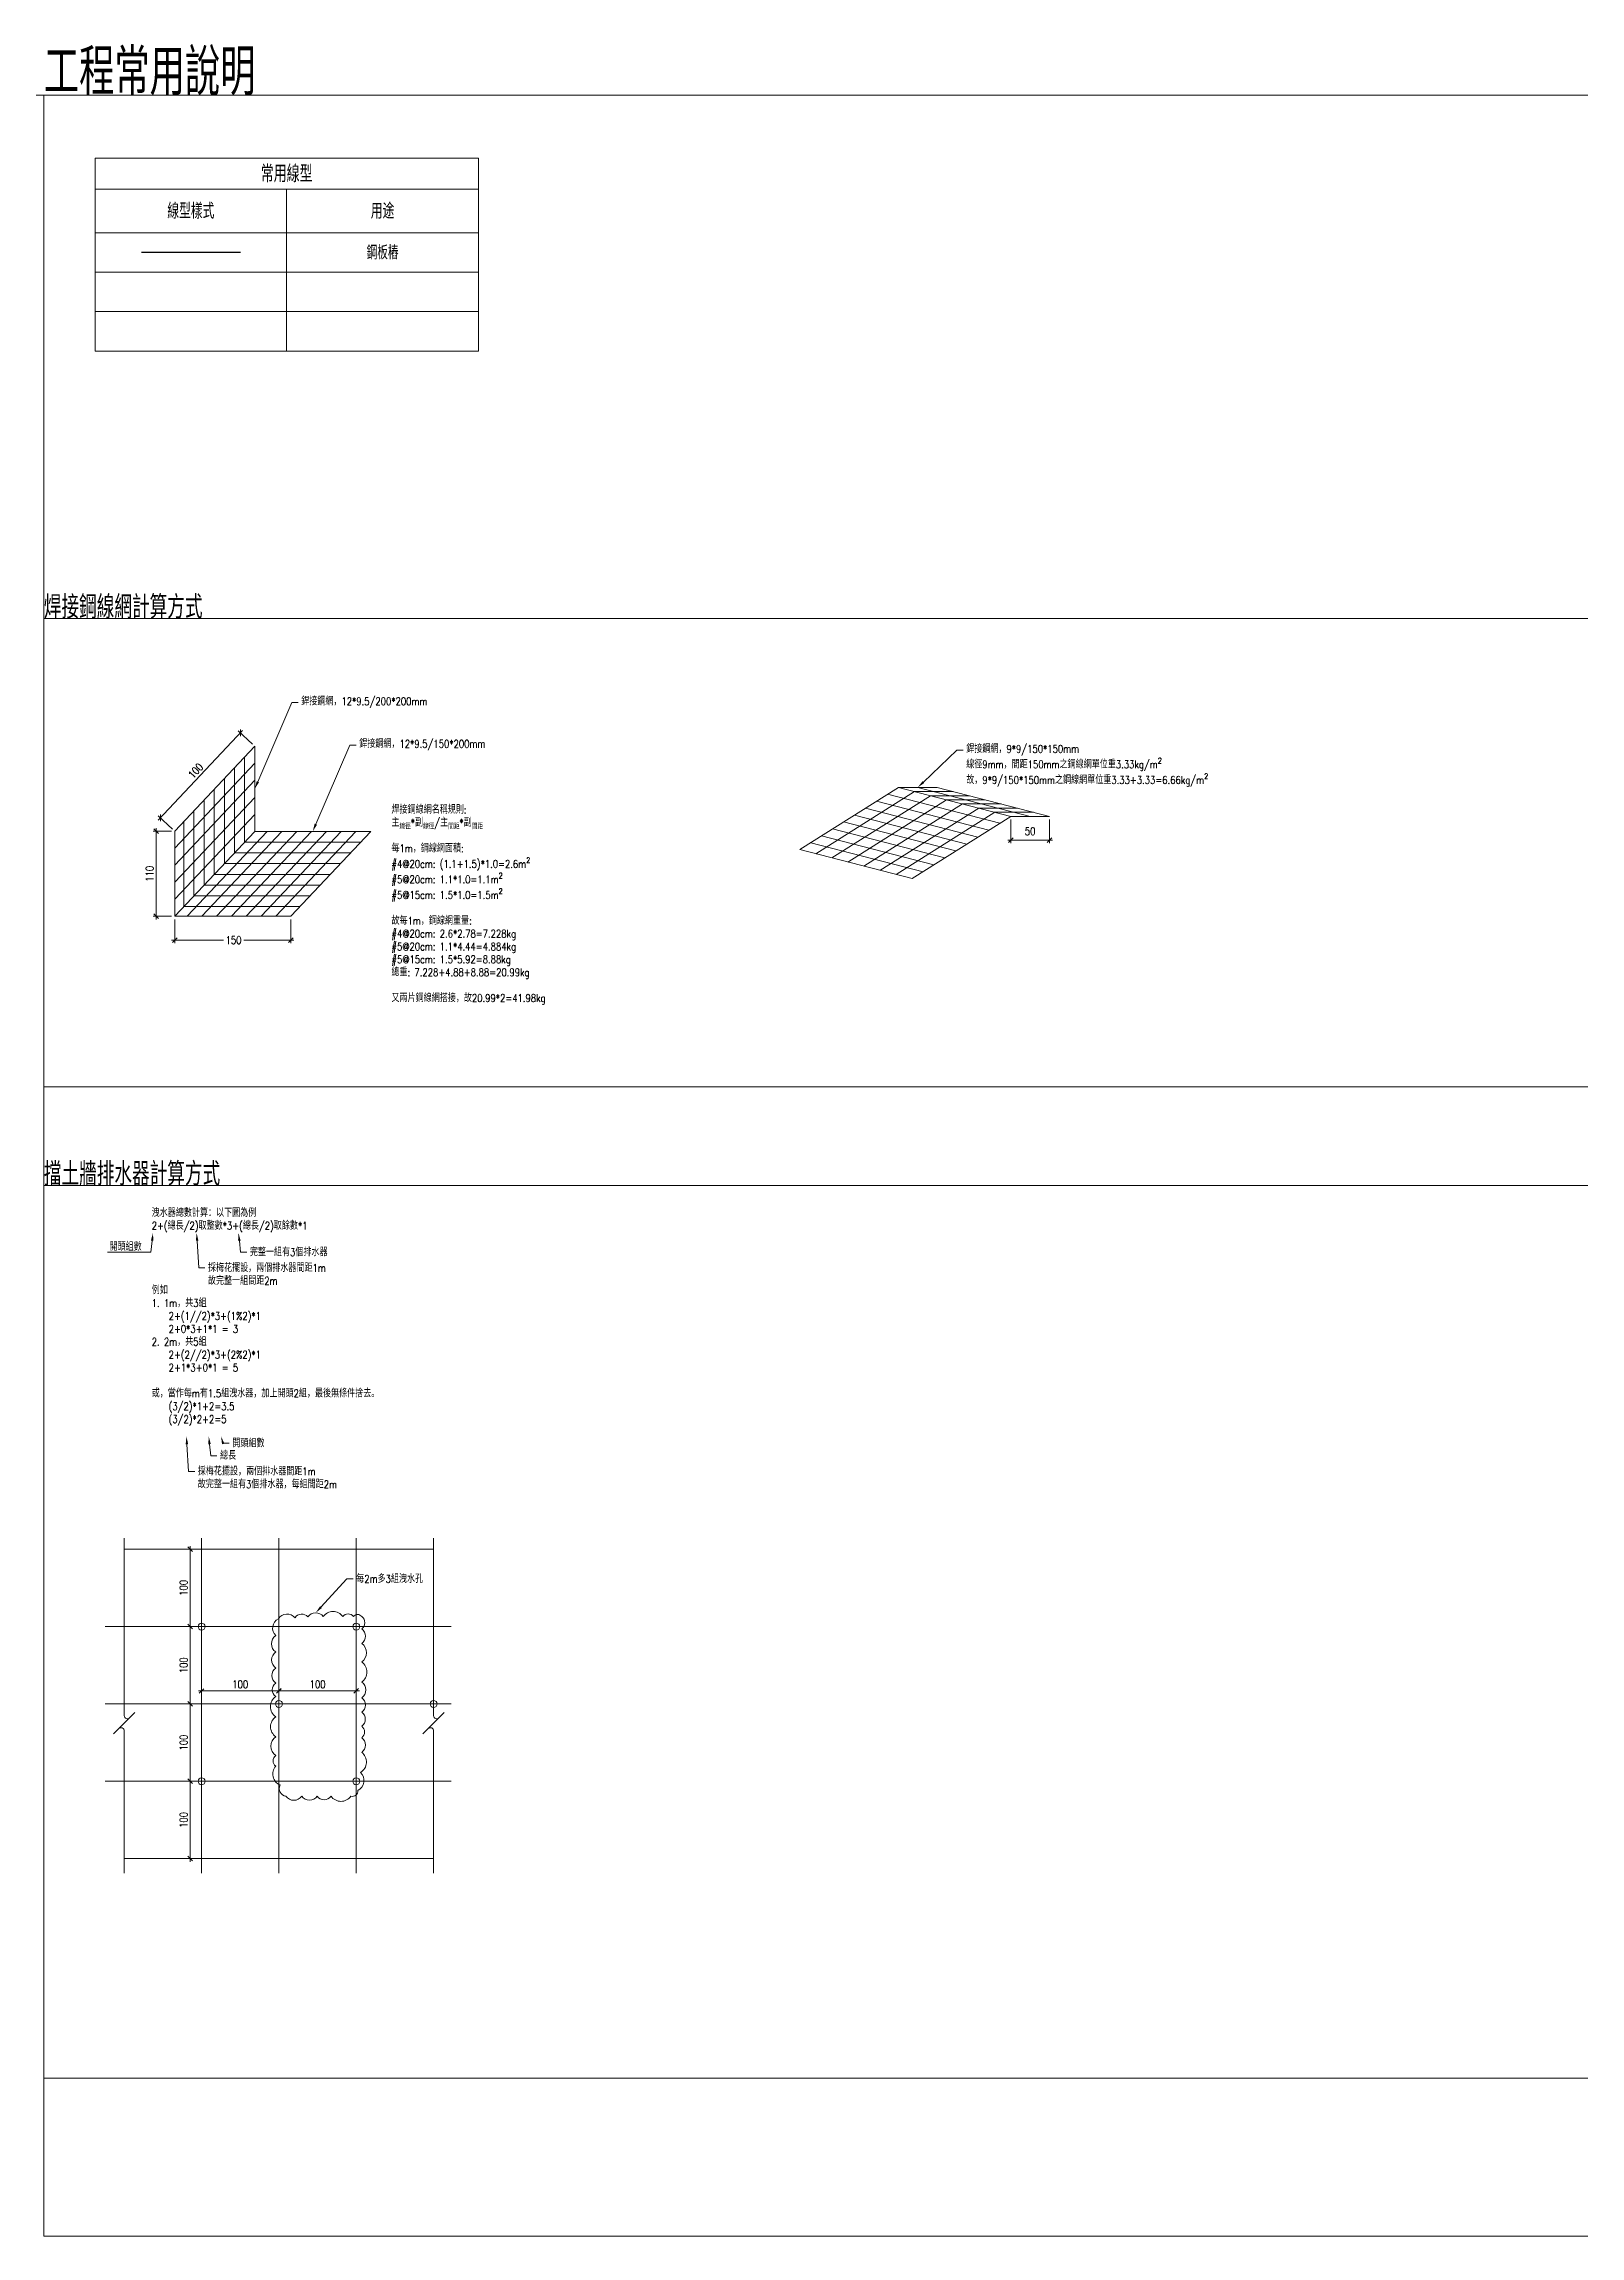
# Model space of a CAD drawing. Header units: metres. Extents: x 32532 to 44888, y 17979 to 24114.
# Drawn here: x 40915 to 42902, y 21280 to 24114 of the extents above; entities that cross this region are included whole.
import ezdxf
from ezdxf import colors
from ezdxf.entities.mleader import LeaderData, LeaderLine
from ezdxf.math import Vec2, Vec3

# ---------------------------------------------------------------- set-up
doc = ezdxf.new("R2010")
doc.units = ezdxf.units.M
doc.layers.get('0').update_dxf_attribs({"linetype": 'CONTINUOUS', "lineweight": 0})
doc.layers.get('Defpoints').update_dxf_attribs({"linetype": 'CONTINUOUS', "lineweight": 0})
for name, color, linetype, lineweight in [('c1', 1, 'CONTINUOUS', 0), ('c2', 2, 'CONTINUOUS', 0), ('c3', 3, 'CONTINUOUS', 0), ('c6', 6, 'CONTINUOUS', 0), ('c7', 7, 'CONTINUOUS', 0), ('dim標註', 4, 'CONTINUOUS', 0), ('文字註解', 3, 'CONTINUOUS', 0)]:
    doc.layers.add(name, color=color, linetype=linetype, lineweight=lineweight)
doc.layers.add('mview', color=5, linetype='CONTINUOUS', lineweight=0, plot=False)
doc.layers.add('臨時擋土設施', color=9, linetype='93214L')
doc.styles.add('Aeh', font='simplex.shx', dxfattribs={"width": 0.8, "bigfont": 'ae.shx'})
doc.linetypes.add('93214L', pattern='A,1,[4,AN02.SHX,S=0.1,R=180,X=-0.1,Y=0],2', length=3)
doc.dimstyles.new('joe_40', dxfattribs={"dimscale": 40, "dimtxt": 0.25, "dimasz": 0.15, "dimexe": 0.1, "dimexo": 0.1, "dimgap": 0.09, "dimtad": 1, "dimrnd": 0.01, "dimdsep": 46, "dimtxsty": 'Aeh', "dimblk": 'OBLIQUE', "dimcen": 0.5, "dimdle": 0.1, "dimclrd": 256, "dimclre": 256, "dimclrt": 6, "dimadec": 0, "dimazin": 0, "dimtfac": 1, "dimtix": 1, "dimtmove": 2, "dimatfit": 3, "dimfxl": 1, "dimtolj": 1, "dimlwd": -1, "dimlwe": -1, "dimarcsym": 0})

# ---------------------------------------------------------------- blocks, each defined once
blk = doc.blocks.new('*T30')
at = {"layer": '文字註解', "color": 0, "linetype": 'ByBlock', "lineweight": -2, "transparency": 16777216}
for p, q in [((0, 0), (495.7, 0)), ((0, 0), (0, -249.3)), ((495.7, 0), (495.7, -249.3)), ((0, -40), (495.7, -40)), ((247.8, -40), (247.8, -249.3)), ((0, -96.3), (495.7, -96.3)), ((0, -147.3), (495.7, -147.3)), ((0, -198.3), (495.7, -198.3)), ((0, -249.3), (495.7, -249.3))]:
    blk.add_line(p, q, dxfattribs=at)
at = {"layer": '文字註解', "transparency": 16777216, "attachment_point": 5, "style": 'Aeh'}
for s, insert, char_height, width in [('常用線型', (247.8, -20), 22, 492.682), ('線型樣式', (123.9, -68.2), 20, 244.841), ('用途', (371.8, -68.2), 20, 244.841), ('鋼板樁', (371.8, -121.8), 18, 244.841)]:
    blk.add_mtext(s, dxfattribs=dict(at, insert=insert, char_height=char_height, width=width))
blk = doc.blocks.new('_Oblique')
at = {"color": 0, "linetype": 'ByBlock', "lineweight": -2}
blk.add_line((-0.5, -0.5), (0.5, 0.5), dxfattribs=at)
blk = doc.blocks.new('*D32')
at = {"layer": 'Defpoints', "color": 0, "transparency": 16777216}
for p in [(180551.5, 2549704.4), (180575.3, 2549704.4), (180575.3, 2549594.4)]:
    blk.add_point(p, dxfattribs=at)
at = {"layer": 'dim標註', "transparency": 16777216}
for p, q in [((180571.3, 2549704.4), (180547.5, 2549704.4)), ((180551.5, 2549590.4), (180551.5, 2549708.4)), ((180571.3, 2549594.4), (180547.5, 2549594.4))]:
    blk.add_line(p, q, dxfattribs=at)
at = {"layer": 'dim標註', "transparency": 16777216, "xscale": 6, "yscale": 6, "zscale": 6}
for p, rotation in [((180551.5, 2549704.4), 90), ((180551.5, 2549594.4), 270)]:
    blk.add_blockref('_Oblique', p, dxfattribs=dict(at, rotation=rotation))
at = {"layer": 'dim標註', "color": 6, "transparency": 16777216, "insert": (180542.9, 2549649.4), "char_height": 10, "attachment_point": 5, "rotation": 90, "style": 'Aeh'}
blk.add_mtext('\\A1;110', dxfattribs=at)
blk = doc.blocks.new('*D33')
at = {"layer": 'Defpoints', "color": 0, "transparency": 16777216}
for p in [(180575.3, 2549594.4), (180725.3, 2549594.4), (180725.3, 2549563.6)]:
    blk.add_point(p, dxfattribs=at)
at = {"layer": 'dim標註', "transparency": 16777216}
for p, q in [((180575.3, 2549590.4), (180575.3, 2549559.6)), ((180725.3, 2549590.4), (180725.3, 2549559.6)), ((180571.3, 2549563.6), (180638.3, 2549563.6)), ((180729.3, 2549563.6), (180664.6, 2549563.6))]:
    blk.add_line(p, q, dxfattribs=at)
at = {"layer": 'dim標註', "transparency": 16777216, "xscale": 6, "yscale": 6, "zscale": 6, "rotation": 180}
blk.add_blockref('_Oblique', (180575.3, 2549563.6), dxfattribs=at)
at = {"layer": 'dim標註', "transparency": 16777216, "xscale": 6, "yscale": 6, "zscale": 6}
blk.add_blockref('_Oblique', (180725.3, 2549563.6), dxfattribs=at)
at = {"layer": 'dim標註', "color": 6, "transparency": 16777216, "insert": (180651.4, 2549563.6), "char_height": 10, "attachment_point": 5, "style": 'Aeh'}
blk.add_mtext('\\A1;150', dxfattribs=at)
blk = doc.blocks.new('*D31')
at = {"layer": 'Defpoints', "color": 0, "transparency": 16777216}
for p in [(180660.4, 2549831.6), (180678.8, 2549814.2), (180575.3, 2549704.4)]:
    blk.add_point(p, dxfattribs=at)
at = {"layer": 'dim標註', "transparency": 16777216}
for p, q in [((180554.1, 2549718.9), (180663.1, 2549834.6)), ((180675.9, 2549817), (180657.5, 2549834.4)), ((180572.4, 2549707.1), (180554, 2549724.5))]:
    blk.add_line(p, q, dxfattribs=at)
at = {"layer": 'dim標註', "transparency": 16777216, "xscale": 6, "yscale": 6, "zscale": 6}
for p, rotation in [((180660.4, 2549831.6), 46.70244057318017), ((180556.9, 2549721.8), 226.7024405731802)]:
    blk.add_blockref('_Oblique', p, dxfattribs=dict(at, rotation=rotation))
at = {"layer": 'dim標註', "color": 6, "transparency": 16777216, "insert": (180602.4, 2549782.6), "char_height": 10, "attachment_point": 5, "rotation": 46.7024, "style": 'Aeh'}
blk.add_mtext('\\A1;100', dxfattribs=at)
blk = doc.blocks.new('*D35')
at = {"layer": 'Defpoints', "color": 0, "transparency": 16777216}
for p in [(180093.4, 2549684), (180143.4, 2549684), (180143.4, 2549653.2)]:
    blk.add_point(p, dxfattribs=at)
at = {"layer": 'dim標註', "transparency": 16777216}
for p, q in [((180093.4, 2549680), (180093.4, 2549649.2)), ((180143.4, 2549680), (180143.4, 2549649.2)), ((180089.4, 2549653.2), (180147.4, 2549653.2))]:
    blk.add_line(p, q, dxfattribs=at)
at = {"layer": 'dim標註', "transparency": 16777216, "xscale": 6, "yscale": 6, "zscale": 6, "rotation": 180}
blk.add_blockref('_Oblique', (180093.4, 2549653.2), dxfattribs=at)
at = {"layer": 'dim標註', "transparency": 16777216, "xscale": 6, "yscale": 6, "zscale": 6}
blk.add_blockref('_Oblique', (180143.4, 2549653.2), dxfattribs=at)
at = {"layer": 'dim標註', "color": 6, "transparency": 16777216, "insert": (180118.4, 2549664.8), "char_height": 10, "attachment_point": 5, "style": 'Aeh'}
blk.add_mtext('\\A1;50', dxfattribs=at)
blk = doc.blocks.new('*U38')
at = {"color": 0, "linetype": 'Continuous'}
blk.add_line((-2.3, -2.3), (2.3, 2.3), dxfattribs=at)
for points in [[(0, 39.9), (0, 1.62)], [(0, -1.62), (0, -32.31)]]:
    blk.add_lwpolyline(points, dxfattribs=at)
for centre, radius, start, end in [((0.68, 1.64), 0.678, 180.9936, 313.9956), ((-0.67, -1.62), 0.673, 360, 134.9893)]:
    blk.add_arc(centre, radius, start, end, dxfattribs=at)
blk = doc.blocks.new('*D65')
at = {"layer": 'Defpoints', "color": 0, "transparency": 16777216}
for p in [(85.4, 100), (100, 100), (100, 0)]:
    blk.add_point(p, dxfattribs=at)
at = {"layer": 'dim標註', "transparency": 16777216}
for p, q in [((96, 100), (81.4, 100)), ((85.4, -4), (85.4, 104)), ((96, 0), (81.4, 0))]:
    blk.add_line(p, q, dxfattribs=at)
at = {"layer": 'dim標註', "transparency": 16777216, "xscale": 6, "yscale": 6, "zscale": 6}
for p, rotation in [((85.4, 100), 90), ((85.4, 0), 270)]:
    blk.add_blockref('_Oblique', p, dxfattribs=dict(at, rotation=rotation))
at = {"layer": 'dim標註', "color": 6, "transparency": 16777216, "insert": (76.8, 50), "char_height": 10, "attachment_point": 5, "rotation": 90, "style": 'Aeh'}
blk.add_mtext('\\A1;100', dxfattribs=at)
blk = doc.blocks.new('*D66')
at = {"layer": 'Defpoints', "color": 0, "transparency": 16777216}
for p in [(85.4, 300), (100, 300), (100, 200)]:
    blk.add_point(p, dxfattribs=at)
at = {"layer": 'dim標註', "transparency": 16777216}
for p, q in [((96, 300), (81.4, 300)), ((85.4, 196), (85.4, 304)), ((96, 200), (81.4, 200))]:
    blk.add_line(p, q, dxfattribs=at)
at = {"layer": 'dim標註', "transparency": 16777216, "xscale": 6, "yscale": 6, "zscale": 6}
for p, rotation in [((85.4, 300), 90), ((85.4, 200), 270)]:
    blk.add_blockref('_Oblique', p, dxfattribs=dict(at, rotation=rotation))
at = {"layer": 'dim標註', "color": 6, "transparency": 16777216, "insert": (76.8, 250), "char_height": 10, "attachment_point": 5, "rotation": 90, "style": 'Aeh'}
blk.add_mtext('\\A1;100', dxfattribs=at)
blk = doc.blocks.new('*D67')
at = {"layer": 'Defpoints', "color": 0, "transparency": 16777216}
for p in [(85.4, 200), (100, 200), (100, 100)]:
    blk.add_point(p, dxfattribs=at)
at = {"layer": 'dim標註', "transparency": 16777216}
for p, q in [((96, 200), (81.4, 200)), ((85.4, 96), (85.4, 204)), ((96, 100), (81.4, 100))]:
    blk.add_line(p, q, dxfattribs=at)
at = {"layer": 'dim標註', "transparency": 16777216, "xscale": 6, "yscale": 6, "zscale": 6}
for p, rotation in [((85.4, 200), 90), ((85.4, 100), 270)]:
    blk.add_blockref('_Oblique', p, dxfattribs=dict(at, rotation=rotation))
at = {"layer": 'dim標註', "color": 6, "transparency": 16777216, "insert": (76.8, 150), "char_height": 10, "attachment_point": 5, "rotation": 90, "style": 'Aeh'}
blk.add_mtext('\\A1;100', dxfattribs=at)
blk = doc.blocks.new('*D39')
at = {"layer": 'Defpoints', "color": 0, "transparency": 16777216}
for p in [(179967.1, 2549294.9), (179981.7, 2549294.9), (179981.7, 2549194.9)]:
    blk.add_point(p, dxfattribs=at)
at = {"layer": 'dim標註', "transparency": 16777216}
for p, q in [((179977.7, 2549294.9), (179963.1, 2549294.9)), ((179967.1, 2549190.9), (179967.1, 2549298.9)), ((179977.7, 2549194.9), (179963.1, 2549194.9))]:
    blk.add_line(p, q, dxfattribs=at)
at = {"layer": 'dim標註', "transparency": 16777216, "xscale": 6, "yscale": 6, "zscale": 6}
for p, rotation in [((179967.1, 2549294.9), 90), ((179967.1, 2549194.9), 270)]:
    blk.add_blockref('_Oblique', p, dxfattribs=dict(at, rotation=rotation))
at = {"layer": 'dim標註', "color": 6, "transparency": 16777216, "insert": (179958.5, 2549244.9), "char_height": 10, "attachment_point": 5, "rotation": 90, "style": 'Aeh'}
blk.add_mtext('\\A1;100', dxfattribs=at)
blk = doc.blocks.new('*D40')
at = {"layer": 'Defpoints', "color": 0, "transparency": 16777216}
for p in [(179981.7, 2549094.9), (180081.7, 2549111.6), (180081.7, 2549094.9)]:
    blk.add_point(p, dxfattribs=at)
at = {"layer": 'dim標註', "transparency": 16777216}
for p, q in [((179977.7, 2549111.6), (180085.7, 2549111.6)), ((179981.7, 2549098.9), (179981.7, 2549115.6)), ((180081.7, 2549098.9), (180081.7, 2549115.6))]:
    blk.add_line(p, q, dxfattribs=at)
at = {"layer": 'dim標註', "transparency": 16777216, "xscale": 6, "yscale": 6, "zscale": 6, "rotation": 180}
blk.add_blockref('_Oblique', (179981.7, 2549111.6), dxfattribs=at)
at = {"layer": 'dim標註', "transparency": 16777216, "xscale": 6, "yscale": 6, "zscale": 6}
blk.add_blockref('_Oblique', (180081.7, 2549111.6), dxfattribs=at)
at = {"layer": 'dim標註', "color": 6, "transparency": 16777216, "insert": (180031.7, 2549120.2), "char_height": 10, "attachment_point": 5, "style": 'Aeh'}
blk.add_mtext('\\A1;100', dxfattribs=at)
blk = doc.blocks.new('*D68')
at = {"layer": 'Defpoints', "color": 0, "transparency": 16777216}
for p in [(200, 200), (300, 216.8), (300, 200)]:
    blk.add_point(p, dxfattribs=at)
at = {"layer": 'dim標註', "transparency": 16777216}
for p, q in [((196, 216.8), (304, 216.8)), ((200, 204), (200, 220.8)), ((300, 204), (300, 220.8))]:
    blk.add_line(p, q, dxfattribs=at)
at = {"layer": 'dim標註', "transparency": 16777216, "xscale": 6, "yscale": 6, "zscale": 6, "rotation": 180}
blk.add_blockref('_Oblique', (200, 216.8), dxfattribs=at)
at = {"layer": 'dim標註', "transparency": 16777216, "xscale": 6, "yscale": 6, "zscale": 6}
blk.add_blockref('_Oblique', (300, 216.8), dxfattribs=at)
at = {"layer": 'dim標註', "color": 6, "transparency": 16777216, "insert": (250, 225.4), "char_height": 10, "attachment_point": 5, "style": 'Aeh'}
blk.add_mtext('\\A1;100', dxfattribs=at)
blk = doc.blocks.new('焊接鋼線網表示法')
at = {"layer": 'c3'}
for points in [[(240.399, 95.938), (90.399, 95.938), (90.399, 205.938)], [(253.501, 109.842), (103.501, 109.842), (103.501, 219.842)], [(214.196, 68.128), (64.196, 68.128), (64.196, 178.128)], [(227.297, 82.033), (77.297, 82.033), (77.297, 192.033)], [(187.992, 40.319), (37.992, 40.319), (37.992, 150.319)], [(201.094, 54.224), (51.094, 54.224), (51.094, 164.224)], [(161.788, 12.51), (11.788, 12.51), (11.788, 122.51)], [(174.89, 26.415), (24.89, 26.415), (24.89, 136.415)], [(150, 0), (0, 0), (0, 110)]]:
    blk.add_lwpolyline(points, dxfattribs=at)
at = {"layer": 'c7'}
for points in [[(0, 110), (103.501, 219.842)], [(0, 88), (103.501, 197.842)], [(0, 66), (103.501, 175.842)], [(0, 44), (103.501, 153.842)], [(0, 22), (103.501, 131.842)], [(0, 0), (103.501, 109.842)], [(15.889, 0), (119.391, 109.842)], [(35.048, 0), (138.549, 109.842)], [(54.207, 0), (157.708, 109.842)], [(73.365, 0), (176.867, 109.842)], [(92.524, 0), (196.025, 109.842)], [(111.683, 0), (215.184, 109.842)], [(130.841, 0), (234.343, 109.842)], [(150, 0), (253.501, 109.842)]]:
    blk.add_lwpolyline(points, dxfattribs=at)
at = {"layer": 'dim標註', "insert": (280.238, 142.876), "char_height": 10, "attachment_point": 1, "style": 'Aeh'}
blk.add_mtext_dynamic_manual_height_columns('\\A1;{\\C6;焊接鋼線網名稱規則:\\P主\\H0.7x;\\S^ 線徑;\\H1.42857x;*副\\H0.7x;\\S^ 線徑;\\H1.42857x;/主\\H0.7x;\\S^ 間距;\\H1.42857x;*副\\H0.7x;\\S^ 間距;\\H1.42857x;\\P\\P每1m，鋼線網面積:\\P#4@20cm: (1.1+1.5)*1.0=2.6m\\H0.7x;\\S2^ ;\\H1.42857x;\\P#5@20cm: 1.1*1.0=1.1m\\H0.7x;\\S2^ ;\\H1.42857x;\\P#5@15cm: 1.5*1.0=1.5m\\H0.7x;\\S2^ ;\\H1.42857x;\\P\\P故每1m，鋼線網重量:\\P#4@20cm: 2.6*2.78=7.228kg\\P#5@20cm: 1.1*4.44=4.884kg\\P#5@15cm: 1.5*5.92=8.88kg\\P總重: 7.228+4.88+8.88=20.99kg\\P\\P又兩片鋼線網搭接，故20.99*2=41.98kg}', width=296.44791, gutter_width=150, heights=[0], dxfattribs=at)
at = {"layer": 'dim標註'}
dim = blk.add_aligned_dim(p1=(0, 110), p2=(103.501, 219.842), distance=25.378, text='100', dimstyle='joe_40', dxfattribs=at)
dim.commit()
dim.dimension.update_dxf_attribs({"geometry": '*D31', "text_midpoint": (27.022, 188.223), "insert": (-180575.339, -2549594.399)})
dim = blk.add_linear_dim(base=(-23.822, 110), p1=(0, 0), p2=(0, 110), angle=90, dimstyle='joe_40', dxfattribs=at)
dim.commit()
dim.dimension.update_dxf_attribs({"geometry": '*D32', "text_midpoint": (-32.422, 55), "insert": (-180575.339, -2549594.399)})
dim = blk.add_linear_dim(base=(150, -30.83), p1=(0, 0), p2=(150, 0), dimstyle='joe_40', dxfattribs=at)
dim.commit()
dim.dimension.update_dxf_attribs({"geometry": '*D33', "text_midpoint": (76.097, -30.83), "dimtype": 128, "insert": (-180575.339, -2549594.399)})
ml = blk.add_multileader_mtext('Standard', dxfattribs=at)
ml.set_content('銲接鋼網，12*9.5/200*200mm', color=6, style='Aeh')
ml.set_leader_properties(color=256, linetype='ByLayer', lineweight=-1)
ml.build(insert=Vec2(0, 0))
ml.multileader.update_dxf_attribs({"text_right_attachment_type": 6, "dogleg_length": 0.2, "arrow_head_size": 10, "scale": 40})
ctx = ml.context
ctx.base_point, ctx.scale, ctx.char_height, ctx.arrow_head_size, ctx.landing_gap_size, ctx.plane_origin = Vec3(159.566, 276.323), 40, 10, 10, 4, Vec3(103.501, 164.842)
ctx.right_attachment = 6
notes = []
notes.append((ctx, [(0, (1, 1, 0), (151.566, 276.323), (1, 0), 8, [(0, [(103.501, 164.842)], 0, [])])]))
ctx.mtext.insert, ctx.mtext.flow_direction = Vec3(163.566, 282.99), 5
ml = blk.add_multileader_mtext('Standard', dxfattribs=at)
ml.set_content('銲接鋼網，12*9.5/150*200mm', color=6, style='Aeh')
ml.set_leader_properties(color=256, linetype='ByLayer', lineweight=-1)
ml.build(insert=Vec2(0, 0))
ml.multileader.update_dxf_attribs({"text_right_attachment_type": 6, "dogleg_length": 0.2, "arrow_head_size": 10, "scale": 40})
ctx = ml.context
ctx.base_point, ctx.scale, ctx.char_height, ctx.arrow_head_size, ctx.landing_gap_size, ctx.plane_origin = Vec3(234.566, 221.323), 40, 10, 10, 4, Vec3(178.501, 109.842)
ctx.right_attachment = 6
notes.append((ctx, [(0, (1, 1, 0), (226.566, 221.323), (1, 0), 8, [(0, [(178.501, 109.842)], 0, [])])]))
ctx.mtext.insert, ctx.mtext.flow_direction = Vec3(238.566, 227.99), 5
for ctx, leaders in notes:
    for number, flags, end, landing, length, lines in leaders:
        leader = LeaderData()
        leader.index, (leader.has_last_leader_line, leader.has_dogleg_vector, leader.attachment_direction) = number, flags
        leader.last_leader_point, leader.dogleg_vector, leader.dogleg_length = Vec3(end), Vec3(landing), length
        for number, points, colour, breaks in lines:
            line = LeaderLine()
            line.index, line.vertices, line.color, line.breaks = number, Vec3.list(points), colors.encode_raw_color(colour), breaks
            leader.lines.append(line)
        ctx.leaders.append(leader)
blk = doc.blocks.new('單位面積焊接鋼線網計算')
at = {"layer": 'c3'}
for points in [[(244.538, 25.119), (99.297, 62.605)], [(258.723, 34.062), (113.482, 71.548)], [(272.908, 43.006), (127.668, 80.492)], [(297.908, 43.006), (152.668, 80.492)], [(322.908, 43.006), (177.668, 80.492)], [(201.982, -1.712), (56.741, 35.774)], [(216.167, 7.232), (70.926, 44.718)], [(230.352, 16.175), (85.112, 53.661)], [(145.241, -37.486), (0, 0)], [(159.426, -28.542), (14.185, 8.944)], [(173.611, -19.599), (28.371, 17.887)], [(187.796, -10.655), (42.556, 26.831)]]:
    blk.add_lwpolyline(points, dxfattribs=at)
at = {"layer": 'c7'}
for points in [[(0, 0), (127.668, 80.492), (177.668, 80.492)], [(20.749, -5.355), (148.416, 75.136), (198.416, 75.136)], [(41.497, -10.71), (169.165, 69.781), (219.165, 69.781)], [(62.246, -16.065), (189.913, 64.426), (239.913, 64.426)], [(82.995, -21.42), (210.662, 59.071), (260.662, 59.071)], [(103.743, -26.776), (231.411, 53.716), (281.411, 53.716)], [(124.492, -32.131), (252.159, 48.361), (302.159, 48.361)], [(145.241, -37.486), (272.908, 43.006), (322.908, 43.006)]]:
    blk.add_lwpolyline(points, dxfattribs=at)
at = {"layer": 'dim標註'}
dim = blk.add_linear_dim(base=(322.908, 12.176), p1=(272.908, 43.006), p2=(322.908, 43.006), dimstyle='joe_40', dxfattribs=at)
dim.commit()
dim.dimension.update_dxf_attribs({"geometry": '*D35', "text_midpoint": (297.878, 23.796), "dimtype": 128, "insert": (-179820.526, -2549640.992)})
ml = blk.add_multileader_mtext('Standard', dxfattribs=at)
ml.set_content('\\A1;銲接鋼網，9*9/150*150mm\\P線徑9mm，間距150mm之鋼線網單位重3.33kg/m{\\H0.7x;\\S2^ ;}\\P故，9*9/150*150mm之鋼線網單位重3.33+3.33=6.66kg/m{\\H0.7x;\\S2^ ;}', color=6, style='Aeh')
ml.set_leader_properties(color=256, linetype='ByLayer', lineweight=-1)
ml.build(insert=Vec2(0, 0))
ml.multileader.update_dxf_attribs({"text_right_attachment_type": 6, "dogleg_length": 0.2, "arrow_head_size": 10, "scale": 40})
ctx = ml.context
ctx.base_point, ctx.scale, ctx.char_height, ctx.arrow_head_size, ctx.landing_gap_size, ctx.plane_origin = Vec3(211.308, 128.588), 40, 10, 10, 4, Vec3(152.668, 80.492)
ctx.right_attachment = 6
notes = []
notes.append((ctx, [(0, (1, 1, 0), (203.308, 128.588), (1, 0), 8, [(0, [(152.668, 80.492)], 0, [])])]))
ctx.mtext.insert, ctx.mtext.flow_direction = Vec3(215.308, 135.255), 5
for ctx, leaders in notes:
    for number, flags, end, landing, length, lines in leaders:
        leader = LeaderData()
        leader.index, (leader.has_last_leader_line, leader.has_dogleg_vector, leader.attachment_direction) = number, flags
        leader.last_leader_point, leader.dogleg_vector, leader.dogleg_length = Vec3(end), Vec3(landing), length
        for number, points, colour, breaks in lines:
            line = LeaderLine()
            line.index, line.vertices, line.color, line.breaks = number, Vec3.list(points), colors.encode_raw_color(colour), breaks
            leader.lines.append(line)
        ctx.leaders.append(leader)
blk = doc.blocks.new('排水器計算方式')
at = {"layer": 'c1'}
blk.add_lwpolyline([(306.985, 312.843, -0.52056705), (306.985, 297.056, -0.52056705), (306.985, 278.187, -0.52056705), (306.985, 254.231, -0.52056705), (306.985, 228.222, -0.52056705), (306.985, 207.895, -0.52056705), (306.985, 189.2, -0.52056705), (306.985, 171.175, -0.52056705), (306.985, 156.326, -0.52056705), (306.985, 137.414, -0.52056705), (305.61, 111.332, -0.52056705), (302.083, 88.154, -0.52056705), (293.099, 80.739, -0.52056705), (267.333, 80.739, -0.52056705), (249.515, 80.739, -0.52056705), (229.505, 80.739, -0.52056705), (209.038, 80.739, -0.52056705), (201.563, 95.215, -0.52056705), (195.907, 119.636, -0.52056705), (195.907, 133.107, -0.52056705), (195.907, 157.632, -0.52056705), (195.907, 183.404, -0.52056705), (195.907, 209.552, -0.52056705), (195.907, 226.878, -0.52056705), (195.907, 246.452, -0.52056705), (195.907, 267.165, -0.52056705), (195.907, 288.455, -0.52056705), (199.287, 309.925, -0.52056705), (220.806, 311.352, -0.52056705), (237.432, 312.454, -0.52056705), (257.406, 312.843, -0.52056705), (282.689, 312.843, -0.52056705), (296.269, 312.843, -0.52056705)], format="xyb", close=True, dxfattribs=at)
at = {"layer": 'c2'}
for centre in [(100, 300), (300, 300), (200, 200), (100, 100), (300, 100)]:
    blk.add_circle(centre, 4.5, dxfattribs=at)
at = {"layer": 'c6'}
for p, q in [((0, 400), (400, 400)), ((-24.796, 300), (422.789, 300)), ((-24.796, 200), (422.789, 200)), ((-24.796, 100), (422.789, 100)), ((0, 0), (400, 0))]:
    blk.add_line(p, q, dxfattribs=at)
for points in [[(100, -18.879), (100, 414.42)], [(200, -18.879), (200, 414.42)], [(300, -18.879), (300, 414.42)]]:
    blk.add_lwpolyline(points, dxfattribs=at)
blk.add_circle((400, 200), 4.5, dxfattribs=at)
at = {"layer": 'c6', "xscale": 6, "yscale": 6, "zscale": 6}
for p in [(0, 175), (400, 175)]:
    blk.add_blockref('*U38', p, dxfattribs=at)
at = {"layer": 'dim標註', "insert": (35.516, 839.899), "char_height": 10, "attachment_point": 1, "style": 'Aeh'}
blk.add_mtext_dynamic_manual_height_columns('\\A1;{\\C6;洩水器總數計算：以下圖為例\\P2+(總長/2)取整數*3+(總長/2)取餘數*1\\P\\P\\P\\P\\P例如\\P1. 1m，共3組\\P    2+(1//2)*3+(1%2)*1\\P    2+0*3+1*1 = 3\\P2. 2m，共5組\\P    2+(2//2)*3+(2%2)*1\\P    2+1*3+0*1 = 5\\P\\P或，當作每m有1.5組洩水器，加上開頭2組，最後無條件捨去。\\P    (3/2)*1+2=3.5\\P    (3/2)*2+2=5}', width=350.51751, gutter_width=150, heights=[0], dxfattribs=at)
at = {"layer": 'dim標註'}
dim = blk.add_linear_dim(base=(85.401, 400), p1=(100, 300), p2=(100, 400), angle=90, dimstyle='joe_40', override={"dimscale": 40}, dxfattribs=at)
dim.commit()
dim.dimension.update_dxf_attribs({"geometry": '*D39', "text_midpoint": (76.801, 350), "insert": (-179881.734, -2548894.876)})
for base, p1, p2, picture, middle in [((85.401, 300), (100, 200), (100, 300), '*D66', (76.801, 250)), ((85.401, 200), (100, 100), (100, 200), '*D67', (76.801, 150)), ((85.401, 100), (100, 0), (100, 100), '*D65', (76.801, 50))]:
    dim = blk.add_linear_dim(base=base, p1=p1, p2=p2, angle=90, dimstyle='joe_40', override={"dimscale": 40}, dxfattribs=at)
    dim.commit()
    dim.dimension.update_dxf_attribs({"geometry": picture, "text_midpoint": middle})
dim = blk.add_linear_dim(base=(200, 216.764), p1=(100, 200), p2=(200, 200), dimstyle='joe_40', override={"dimscale": 40}, dxfattribs=at)
dim.commit()
dim.dimension.update_dxf_attribs({"geometry": '*D40', "text_midpoint": (150, 225.364), "insert": (-179881.734, -2548894.876)})
dim = blk.add_linear_dim(base=(300, 216.764), p1=(200, 200), p2=(300, 200), dimstyle='joe_40', override={"dimscale": 40}, dxfattribs=at)
dim.commit()
dim.dimension.update_dxf_attribs({"geometry": '*D68', "text_midpoint": (250, 225.364)})
ml = blk.add_multileader_mtext('Standard', dxfattribs=at)
ml.set_content('每2m多3組洩水孔', color=6, style='Aeh')
ml.set_leader_properties(color=256, linetype='ByLayer', lineweight=-1)
ml.build(insert=Vec2(0, 0))
ml.multileader.update_dxf_attribs({"text_right_attachment_type": 6, "dogleg_length": 0.2, "arrow_head_size": 10, "scale": 40})
ctx = ml.context
ctx.base_point, ctx.scale, ctx.char_height, ctx.arrow_head_size, ctx.landing_gap_size, ctx.plane_origin = Vec3(296, 361.668), 40, 10, 10, 4, Vec3(247.555, 317.85)
ctx.right_attachment = 6
notes = []
notes.append((ctx, [(0, (1, 1, 0), (288, 361.668), (1, 0), 8, [(0, [(247.555, 317.85)], 0, [])])]))
ctx.mtext.insert, ctx.mtext.flow_direction = Vec3(300, 366.668), 5
at = {"layer": '文字註解'}
ml = blk.add_multileader_mtext('Standard', dxfattribs=at)
ml.set_content('開頭組數', color=6, style='Aeh')
ml.set_leader_properties(color=256, linetype='ByLayer', lineweight=-1)
ml.build(insert=Vec2(0, 0))
ml.multileader.update_dxf_attribs({"text_right_attachment_type": 6, "dogleg_length": 0.2, "arrow_head_size": 10, "scale": 40})
ctx = ml.context
ctx.base_point, ctx.scale, ctx.char_height, ctx.arrow_head_size, ctx.landing_gap_size, ctx.plane_origin = Vec3(-24.267, 791.031), 40, 10, 10, 4, Vec3(37.151, 808.88)
ctx.right_attachment, ctx.text_align_type = 6, 2
notes.append((ctx, [(0, (1, 1, 0), (34.533, 784.031), (-1, 0), 8, [(0, [(37.151, 808.88)], 0, [])])]))
ctx.mtext.insert, ctx.mtext.alignment, ctx.mtext.flow_direction = Vec3(22.533, 796.031), 3, 5
ml = blk.add_multileader_mtext('Standard', dxfattribs=at)
ml.set_content('採梅花擺設，兩個排水器間距1m\\P故完整一組間距2m', color=6, style='Aeh')
ml.set_leader_properties(color=256, linetype='ByLayer', lineweight=-1)
ml.build(insert=Vec2(0, 0))
ml.multileader.update_dxf_attribs({"text_right_attachment_type": 6, "dogleg_length": 0.2, "arrow_head_size": 10, "scale": 40})
ctx = ml.context
ctx.base_point, ctx.scale, ctx.char_height, ctx.arrow_head_size, ctx.landing_gap_size, ctx.plane_origin = Vec3(104.254, 763.725), 40, 10, 10, 4, Vec3(93.637, 808.88)
ctx.right_attachment = 6
notes.append((ctx, [(0, (1, 1, 0), (96.254, 763.725), (1, 0), 8, [(0, [(93.637, 808.88)], 0, [])])]))
ctx.mtext.insert, ctx.mtext.flow_direction = Vec3(108.254, 768.725), 5
ml = blk.add_multileader_mtext('Standard', dxfattribs=at)
ml.set_content('完整一組有3個排水器', color=6, style='Aeh')
ml.set_leader_properties(color=256, linetype='ByLayer', lineweight=-1)
ml.build(insert=Vec2(0, 0))
ml.multileader.update_dxf_attribs({"text_right_attachment_type": 6, "dogleg_length": 0.2, "arrow_head_size": 10, "scale": 40})
ctx = ml.context
ctx.base_point, ctx.scale, ctx.char_height, ctx.arrow_head_size, ctx.landing_gap_size, ctx.plane_origin = Vec3(158.407, 784.031), 40, 10, 10, 4, Vec3(147.79, 808.88)
ctx.right_attachment = 6
notes.append((ctx, [(0, (1, 1, 0), (150.407, 784.031), (1, 0), 8, [(0, [(147.79, 808.88)], 0, [])])]))
ctx.mtext.insert, ctx.mtext.flow_direction = Vec3(162.407, 789.031), 5
ml = blk.add_multileader_mtext('Standard', dxfattribs=at)
ml.set_content('採梅花擺設，兩個排水器間距1m\\P故完整一組有3個排水器，每組間距2m', color=6, style='Aeh')
ml.set_leader_properties(color=256, linetype='ByLayer', lineweight=-1)
ml.build(insert=Vec2(0, 0))
ml.multileader.update_dxf_attribs({"text_right_attachment_type": 6, "dogleg_length": 0.2, "arrow_head_size": 10, "scale": 40})
ctx = ml.context
ctx.base_point, ctx.scale, ctx.char_height, ctx.arrow_head_size, ctx.landing_gap_size, ctx.plane_origin = Vec3(91.099, 500.637), 40, 10, 10, 4, Vec3(80.482, 545.791)
ctx.right_attachment = 6
notes.append((ctx, [(0, (1, 1, 0), (83.099, 500.637), (1, 0), 8, [(0, [(80.482, 545.791)], 0, [])])]))
ctx.mtext.insert, ctx.mtext.flow_direction = Vec3(95.099, 505.637), 5
ml = blk.add_multileader_mtext('Standard', dxfattribs=at)
ml.set_content('總長', color=6, style='Aeh')
ml.set_leader_properties(color=256, linetype='ByLayer', lineweight=-1)
ml.build(insert=Vec2(0, 0))
ml.multileader.update_dxf_attribs({"text_right_attachment_type": 6, "dogleg_length": 0.2, "arrow_head_size": 10, "scale": 40})
ctx = ml.context
ctx.base_point, ctx.scale, ctx.char_height, ctx.arrow_head_size, ctx.landing_gap_size, ctx.plane_origin = Vec3(119.882, 520.942), 40, 10, 10, 4, Vec3(109.265, 545.791)
ctx.right_attachment = 6
notes.append((ctx, [(0, (1, 1, 0), (111.882, 520.942), (1, 0), 8, [(0, [(109.265, 545.791)], 0, [])])]))
ctx.mtext.insert, ctx.mtext.flow_direction = Vec3(123.882, 525.942), 5
ml = blk.add_multileader_mtext('Standard', dxfattribs=at)
ml.set_content('開頭組數', color=6, style='Aeh')
ml.set_leader_properties(color=256, linetype='ByLayer', lineweight=-1)
ml.build(insert=Vec2(0, 0))
ml.multileader.update_dxf_attribs({"text_right_attachment_type": 6, "dogleg_length": 0.2, "arrow_head_size": 10, "scale": 40})
ctx = ml.context
ctx.base_point, ctx.scale, ctx.char_height, ctx.arrow_head_size, ctx.landing_gap_size, ctx.plane_origin = Vec3(135.795, 536.937), 40, 10, 10, 4, Vec3(125.177, 545.791)
ctx.right_attachment = 6
notes.append((ctx, [(0, (1, 1, 0), (127.795, 536.937), (1, 0), 8, [(0, [(125.177, 545.791)], 0, [])])]))
ctx.mtext.insert, ctx.mtext.flow_direction = Vec3(139.795, 541.937), 5
for ctx, leaders in notes:
    for number, flags, end, landing, length, lines in leaders:
        leader = LeaderData()
        leader.index, (leader.has_last_leader_line, leader.has_dogleg_vector, leader.attachment_direction) = number, flags
        leader.last_leader_point, leader.dogleg_vector, leader.dogleg_length = Vec3(end), Vec3(landing), length
        for number, points, colour, breaks in lines:
            line = LeaderLine()
            line.index, line.vertices, line.color, line.breaks = number, Vec3.list(points), colors.encode_raw_color(colour), breaks
            leader.lines.append(line)
        ctx.leaders.append(leader)

msp = doc.modelspace()

# ---------------------------------------------------------------- linework, layer by layer
at = {"layer": 'mview'}
msp.add_xline((34703.75, 24047.868), (1, 0), dxfattribs=at)
for points in [[(40915.322, 24047.868), (44887.822, 24047.868), (44887.822, 21279.868), (40915.322, 21279.868)], [(40915.322, 23371.202), (44887.822, 23371.202), (44887.822, 22765.866), (40915.322, 22765.866)], [(40915.322, 22638.279), (44887.822, 22638.279), (44887.822, 21484.258), (40915.322, 21484.258)]]:
    msp.add_lwpolyline(points, close=True, dxfattribs=at)
at = {"layer": '臨時擋土設施', "ltscale": 10, "flags": 128}
msp.add_lwpolyline([(41169.392, 23844.631), (41041.36, 23844.631)], dxfattribs=at)

# ---------------------------------------------------------------- block references
msp.add_blockref('*T30', (40981.456, 23966.464))
at = {"layer": 'dim標註'}
for name, p in [('焊接鋼線網表示法', (41084.519, 22986.336)), ('單位面積焊接鋼線網計算', (41892.56, 23072.521)), ('排水器計算方式', (41019.243, 21768.006))]:
    msp.add_blockref(name, p, dxfattribs=at)

# ---------------------------------------------------------------- texts
at = {"layer": '文字註解', "style": 'Aeh', "width": 0.8}
for s, height, p in [('工程常用說明', 60, (40915.322, 24047.868)), ('焊接鋼線網計算方式', 30, (40915.322, 23371.202)), ('擋土牆排水器計算方式', 30, (40915.322, 22638.279))]:
    msp.add_text(s, height=height, dxfattribs=at).set_placement(p)

doc.saveas('drawing.dxf')
